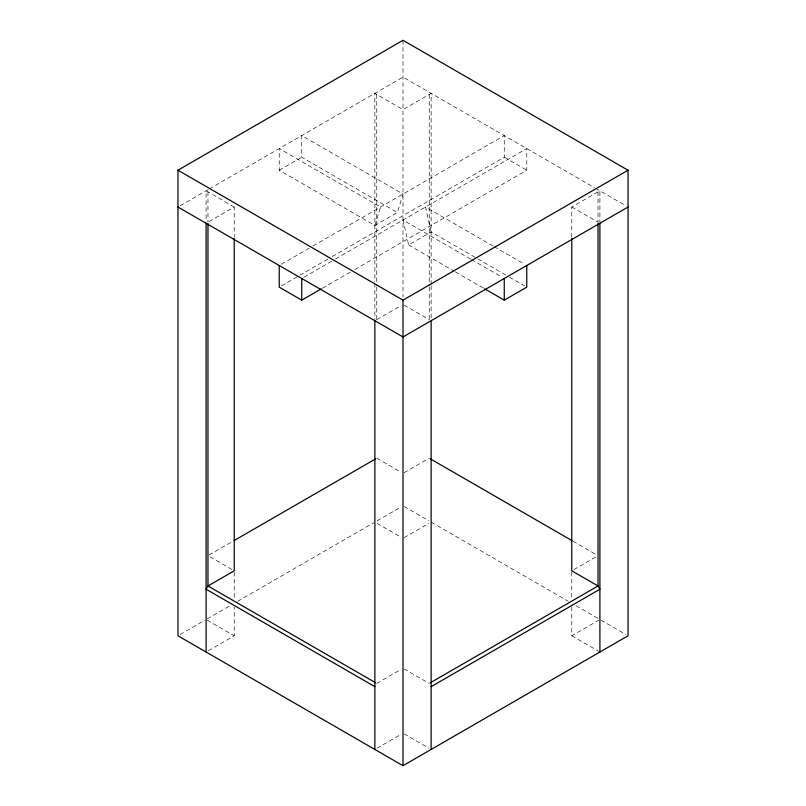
<?xml version="1.0" encoding="UTF-8"?>
<svg xmlns="http://www.w3.org/2000/svg" width="806" height="806" viewBox="0 0 806 806"><rect width="100%" height="100%" fill="white"/><g stroke="black" fill="none" stroke-linecap="round" stroke-linejoin="round"><path stroke-width="0.6" stroke-dasharray="4.03 3.02" d="M374.871 225.438L380.492 207.031L279.229 148.566L279.229 170.217L374.871 225.438L397.378 212.441L403 194.044L301.736 135.579L301.736 157.23L397.378 212.441M180.131 205.782L208.25 189.551M209.328 188.926L403 77.114L594.526 187.687M279.229 170.217L301.736 157.23M209.026 221.579L234.224 207.031L234.224 237.246M281.415 264.237L311.902 246.636M312.99 246.011L504.264 135.579L504.264 157.23L331.417 257.023M281.405 285.898L298.804 275.854M299.882 275.229L330.329 257.648M303.912 277.234L334.399 259.633M335.487 258.998L526.771 148.566L526.771 170.217L353.915 270.02M322.39 288.216L352.827 270.645M470.513 258.998L403 220.028L408.622 244.923L431.129 231.937L476.779 258.293M376.745 319.629L400.904 305.686M571.776 237.246L571.776 207.031L599.906 190.79L599.906 222.234M209.056 555.032L233.015 541.199M404.048 472.769L429.255 458.221M180.131 634.534L205.016 620.167M207.182 618.907L230.053 605.709M237.669 601.306L373.783 522.731M377.037 520.847L400.834 507.105M208.26 650.774L234.224 635.783L234.224 607.049M404.078 537.713L428.963 523.346M376.745 683.417L400.904 669.474M573.872 569.6L595.926 556.875M377.037 748.21L400.834 734.468M571.776 607.049L571.776 635.783L598.818 620.167M595.604 188.312L625.869 205.782M504.264 157.23L526.771 170.217M571.776 207.031L598.032 222.194M493.01 246.011L425.508 207.031L431.129 231.937M494.098 246.636L524.585 264.237M477.857 258.917L508.294 276.488M509.382 277.113L524.595 285.898M471.601 259.633L502.088 277.234M408.622 244.923L454.272 271.279M455.36 271.904L483.62 288.226M234.224 207.031L206.094 190.79L206.094 222.234M404.048 305.081L429.255 319.629M572.985 541.199L596.944 555.032M376.745 458.221L400.904 472.165M404.078 506.48L428.963 520.847M431.129 522.097L568.331 601.306M575.947 605.709L598.818 618.907M600.984 620.167L625.869 634.534M377.037 523.346L400.834 537.088M571.776 635.783L599.906 652.024M210.074 556.875L232.128 569.6M404.048 668.869L429.255 683.417M207.182 620.167L234.224 635.783M404.078 733.843L428.963 748.21M598.032 191.878L598.032 222.083M571.776 572.069L571.776 599.553M431.129 284.498L431.129 93.355L403 109.596L374.871 93.355L374.871 281.989M431.129 285.757L431.129 319.71M429.255 94.433L429.255 285.767M429.255 287.027L429.255 319.75M403 40.3L403 297.152M376.745 94.433L376.745 285.767M376.745 287.027L376.745 319.75M374.871 283.238L374.871 319.71M234.224 572.069L234.224 599.553M207.968 191.878L207.968 222.083"/><path stroke-width="1.21" d="M177.965 170.217L403 40.3L628.035 170.217L628.035 635.783L403 765.7L177.965 635.783L177.965 170.217L403 300.144L628.035 170.217M279.229 265.496L279.229 287.148L301.736 300.144L321.302 288.85M628.035 207.031L403 336.958L177.965 207.031M484.698 288.85L504.264 300.144L526.771 287.148L526.771 265.496M234.103 540.574L375.656 458.846M430.344 682.783L598.032 585.972L598.032 223.453M431.129 686.662L599.906 589.226L598.032 585.972L571.776 570.819L571.776 238.505M430.344 458.846L571.897 540.574M375.656 682.783L207.968 585.972L207.968 223.453M374.871 686.662L206.094 589.226L207.968 585.972L234.224 570.819L234.224 238.505M599.906 223.272L599.906 652.024M504.264 278.493L504.264 300.144M431.129 320.717L431.129 749.459M403 300.144L403 765.7M374.871 320.717L374.871 749.459M301.736 278.493L301.736 300.144M206.094 223.272L206.094 652.024"/></g></svg>
